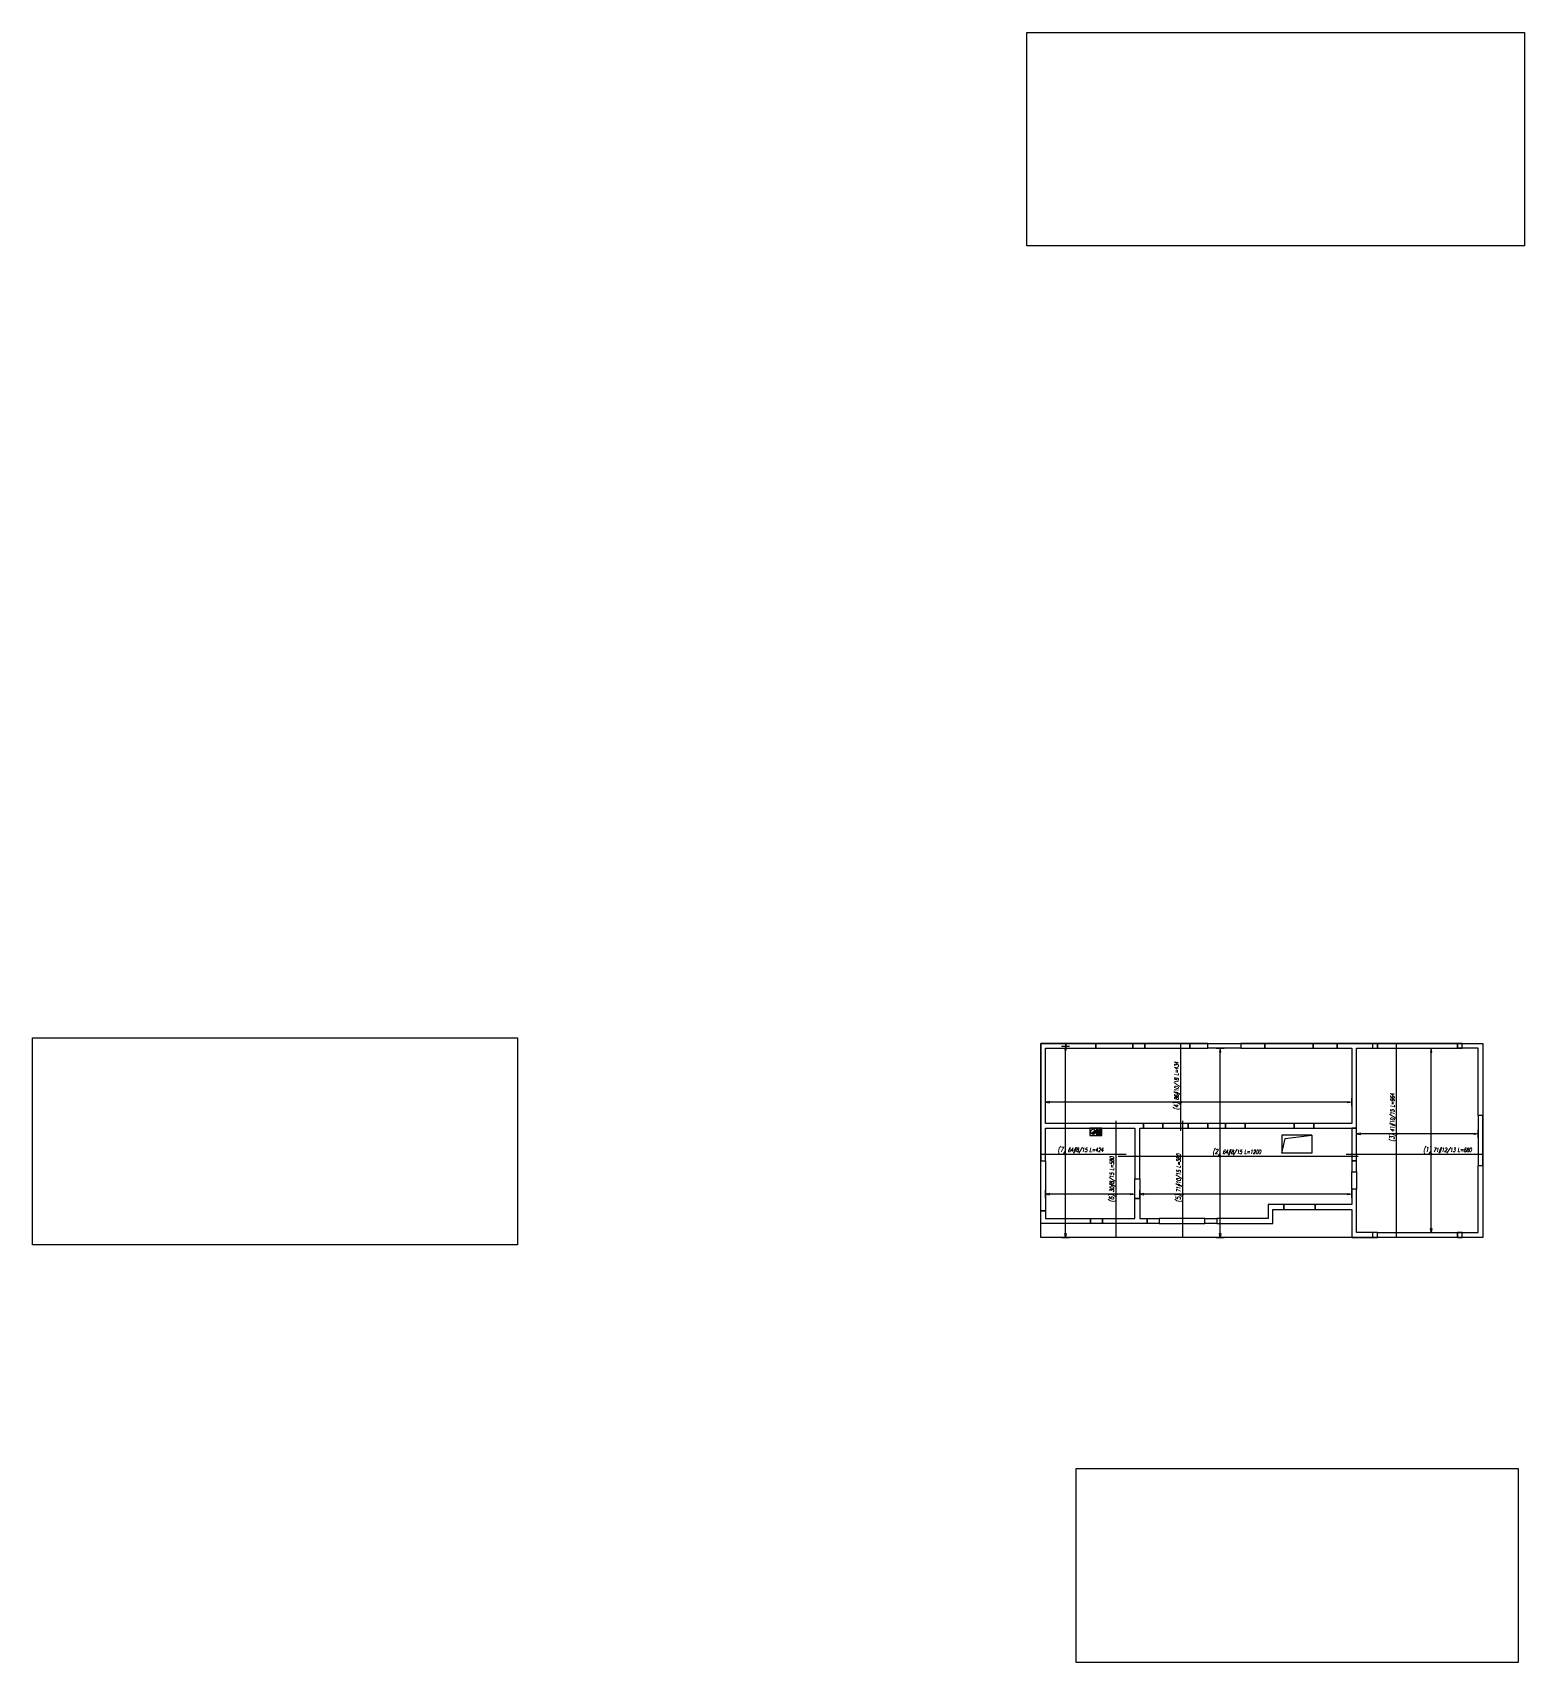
# Model space of a CAD drawing. Header units: millimetres. Extents: x 20746 to 38333, y -66591 to -55538.
# Drawn here: x 20746 to 28202, y -63685 to -55538 of the extents above; entities that cross this region are included whole.
import ezdxf

# ---------------------------------------------------------------- set-up
doc = ezdxf.new("R2010")
doc.units = ezdxf.units.MM
doc.header["$LTSCALE"] = 50
for name, color, linetype in [('A-URZADZENIA', 93, 'Continuous'), ('K-NADPROŻA', 61, 'Continuous'), ('K-PODKŁAD', 255, 'Continuous'), ('K-SCIANY', 2, 'Continuous'), ('K-SRUBY', 3, 'Continuous'), ('K-STROPY', 161, 'Continuous'), ('K-SŁUPY', 131, 'Continuous'), ('ZBROJA_PRET', 161, 'Continuous'), ('ZBROJA_ZASIEG', 253, 'Continuous'), ('ZBROJA_ZLICZAC', 125, 'Continuous')]:
    doc.layers.add(name, color=color, linetype=linetype)
doc.styles.add('STYL_ZBROJA', font='romanszb.shx', dxfattribs={"width": 0.65, "oblique": 12})
picture_1 = doc.add_image_def('image1.png', size_in_pixel=(1235, 529))
picture_2 = doc.add_image_def('image3.png', size_in_pixel=(1197, 511))

# ---------------------------------------------------------------- blocks, each defined once
blk = doc.blocks.new('A$C0BFB608B')
h = blk.add_hatch()
h.set_pattern_fill('ANSI31', color=256, scale=8)
h.set_pattern_definition([(315, (77083.3279, 191572.2395), (0.707106781, 0.707106781), [])])
h.paths.add_polyline_path([(8.8, 8.8, 0.198912), (0, 12.4, 0.668179), (-8.8, -8.8)])
blk.add_lwpolyline([(18, 18), (-18, 18), (-18, -18), (18, -18)], close=True)
blk.add_lwpolyline([(8.8, 8.8), (-8.8, -8.8)])
blk.add_circle((0, 0), 12.4)
blk = doc.blocks.new('A$C650043E8')
for points in [[(12.5, -18), (12.5, 18), (-12.5, 18), (-12.5, -18)], [(-8.5, 14), (8.5, 14), (8.5, 2), (-8.5, 2)], [(-8.5, -14), (8.5, -14), (8.5, -2), (-8.5, -2)]]:
    blk.add_lwpolyline(points, close=True)

msp = doc.modelspace()

# ---------------------------------------------------------------- linework, layer by layer
at = {"layer": 'A-URZADZENIA'}
for p, q in [((26069.3, -61030.5), (26086.3, -61018.5)), ((26069.3, -61046.5), (26086.3, -61034.5))]:
    msp.add_line(p, q, dxfattribs=at)
at = {"layer": 'K-NADPROŻA'}
for points in [[(25909.4, -60614.5), (26059.4, -60614.5), (26059.4, -60590.5), (25909.4, -60590.5)], [(26245.6, -60614.5), (26305.6, -60614.5), (26305.6, -60590.5), (26245.6, -60590.5)], [(26529.7, -60614.5), (26619.7, -60614.5), (26619.7, -60590.5), (26529.7, -60590.5)], [(26784, -60614.5), (26904, -60614.5), (26904, -60590.5), (26784, -60590.5)], [(27146.2, -60614.5), (27266.2, -60614.5), (27266.2, -60590.5), (27146.2, -60590.5)], [(27467.1, -60614.5), (27867.1, -60614.5), (27867.1, -60590.5), (27467.1, -60590.5)], [(26297.6, -61014.5), (26395.6, -61014.5), (26395.6, -60990.5), (26297.6, -60990.5)], [(26521.7, -61014.5), (26619.7, -61014.5), (26619.7, -60990.5), (26521.7, -60990.5)], [(26707.7, -61014.5), (26805.8, -61014.5), (26805.8, -60990.5), (26707.7, -60990.5)], [(27051.5, -61014.5), (27149.5, -61014.5), (27149.5, -60990.5), (27051.5, -60990.5)], [(27339.6, -61177.5), (27363.6, -61177.5), (27363.6, -61014.5), (27339.6, -61014.5)], [(27994.6, -60950.5), (27970.6, -60950.5), (27970.6, -61200.5), (27994.6, -61200.5)], [(25784.6, -61178.3), (25808.6, -61178.3), (25808.6, -61428.3), (25784.6, -61428.3)], [(27339.6, -61232.2), (27363.6, -61232.2), (27363.6, -61319.2), (27339.6, -61319.2)], [(26255.6, -61268.4), (26279.6, -61268.4), (26279.6, -61366.5), (26255.6, -61366.5)], [(27156.1, -61396.5), (26999.1, -61396.5), (26999.1, -61420.5), (27156.1, -61420.5)], [(26093.8, -61490.5), (26033.8, -61490.5), (26033.8, -61466.5), (26093.8, -61466.5)], [(26376.6, -61490.5), (26316.6, -61490.5), (26316.6, -61466.5), (26376.6, -61466.5)], [(26665.5, -61490.5), (26605.5, -61490.5), (26605.5, -61466.5), (26665.5, -61466.5)], [(27867.1, -61560.5), (27467.1, -61560.5), (27467.1, -61536.5), (27867.1, -61536.5)]]:
    msp.add_lwpolyline(points, close=True, dxfattribs=at)
at = {"layer": 'K-SCIANY'}
for points in [[(25909.4, -60590.5), (25784.6, -60590.5), (25784.6, -61178.3), (25808.6, -61178.3), (25808.6, -61014.5), (26255.6, -61014.5), (26255.6, -61268.4), (26279.6, -61268.4), (26279.6, -61014.5), (26297.6, -61014.5), (26297.6, -60990.5), (25808.6, -60990.5), (25808.6, -60614.5), (25909.4, -60614.5)], [(26059.4, -60614.5), (26245.6, -60614.5), (26245.6, -60590.5), (26059.4, -60590.5)], [(26305.6, -60614.5), (26529.7, -60614.5), (26529.7, -60590.5), (26305.6, -60590.5)], [(26784, -60614.5), (26619.7, -60614.5), (26619.7, -60590.5), (26784, -60590.5)], [(26904, -60614.5), (27146.2, -60614.5), (27146.2, -60590.5), (26904, -60590.5)], [(27867.1, -60590.5), (27994.6, -60590.5), (27994.6, -60950.5), (27970.6, -60950.5), (27970.6, -60614.5), (27867.1, -60614.5)], [(26521.7, -60990.5), (26395.6, -60990.5), (26395.6, -61014.5), (26521.7, -61014.5)], [(26619.7, -61014.5), (26707.7, -61014.5), (26707.7, -60990.5), (26619.7, -60990.5)], [(26805.8, -61014.5), (27051.5, -61014.5), (27051.5, -60990.5), (26805.8, -60990.5)], [(27970.6, -61200.5), (27994.6, -61200.5), (27994.6, -61560.5), (27867.1, -61560.5), (27867.1, -61536.5), (27970.6, -61536.5)], [(27467.1, -61536.5), (27363.6, -61536.5), (27363.6, -61319.2), (27339.6, -61319.2), (27339.6, -61396.5), (27156.1, -61396.5), (27156.1, -61420.5), (27339.6, -61420.5), (27339.6, -61560.5), (27467.1, -61560.5)], [(26255.6, -61366.5), (26279.6, -61366.5), (26279.6, -61466.5), (26316.6, -61466.5), (26316.6, -61490.5), (26093.8, -61490.5), (26093.8, -61466.5), (26255.6, -61466.5)], [(26999.1, -61396.5), (26921.1, -61396.5), (26921.1, -61466.5), (26665.5, -61466.5), (26665.5, -61490.5), (26945.1, -61490.5), (26945.1, -61420.5), (26999.1, -61420.5)], [(26033.8, -61490.5), (25784.6, -61490.5), (25784.6, -61428.3), (25808.6, -61428.3), (25808.6, -61466.5), (26033.8, -61466.5)], [(26376.6, -61490.5), (26605.5, -61490.5), (26605.5, -61466.5), (26376.6, -61466.5)]]:
    msp.add_lwpolyline(points, close=True, dxfattribs=at)
msp.add_lwpolyline([(27149.5, -60990.5), (27149.5, -61014.5), (27363.6, -61014.5), (27363.6, -60614.5), (27467.1, -60614.5), (27467.1, -60590.5), (27266.2, -60590.5), (27266.2, -60614.5), (27339.6, -60614.5), (27339.6, -60990.5), (27149.5, -60990.5)], dxfattribs=at)
at = {"layer": 'K-SRUBY'}
for points in [[(26989.6, -61049.5), (26989.6, -61139.5), (27005.5, -61065.4), (27139.6, -61049.5), (26989.6, -61049.5)], [(26989.6, -61139.5), (27005.5, -61065.4), (27139.6, -61049.5), (27139.6, -61139.5), (26989.6, -61139.5)]]:
    msp.add_lwpolyline(points, dxfattribs=at)
at = {"layer": 'K-STROPY'}
for points in [[(25784.6, -60590.5), (27994.6, -60590.5), (27994.6, -61560.5), (25784.6, -61560.5)], [(25961.5, -62714.8), (28171.5, -62714.8), (28171.5, -63684.8), (25961.5, -63684.8)]]:
    msp.add_lwpolyline(points, close=True, dxfattribs=at)
at = {"layer": 'K-SŁUPY'}
for points in [[(27443.1, -60614.5), (27467.1, -60614.5), (27467.1, -60590.5), (27443.1, -60590.5)], [(27867.1, -60614.5), (27891.1, -60614.5), (27891.1, -60590.5), (27867.1, -60590.5)], [(27339.6, -61232.2), (27363.6, -61232.2), (27363.6, -61177.5), (27339.6, -61177.5)], [(27443.1, -61560.5), (27467.1, -61560.5), (27467.1, -61536.5), (27443.1, -61536.5)], [(27867.1, -61560.5), (27891.1, -61560.5), (27891.1, -61536.5), (27867.1, -61536.5)]]:
    msp.add_lwpolyline(points, close=True, dxfattribs=at)
at = {"layer": 'ZBROJA_PRET'}
for p, q in [((26484.8, -61027.5), (26484.8, -60593.5)), ((27563.2, -61557.5), (27563.2, -60593.5)), ((26161.6, -61557.5), (26161.6, -60977.5)), ((26494.8, -61557.5), (26494.8, -60977.5)), ((25787.6, -61144.2), (26211.6, -61144.2)), ((26171.6, -61154.2), (27371.6, -61154.2)), ((27311.6, -61144.2), (27991.6, -61144.2))]:
    msp.add_line(p, q, dxfattribs=at)
at = {"layer": 'ZBROJA_ZASIEG'}
for p, q in [((25888.3, -60604.5), (25928.3, -60604.5)), ((26661.9, -60614.5), (26701.9, -60614.5)), ((27716.1, -60614.5), (27756.1, -60614.5)), ((25808.6, -60904.5), (25808.6, -60864.5)), ((27339.6, -60904.5), (27339.6, -60864.5)), ((27363.6, -61062.5), (27363.6, -61022.5)), ((27970.6, -61062.5), (27970.6, -61022.5)), ((25808.6, -61364.9), (25808.6, -61324.9)), ((26255.6, -61364.9), (26255.6, -61324.9)), ((26279.6, -61364.9), (26279.6, -61324.9)), ((27339.6, -61364.9), (27339.6, -61324.9)), ((25888.3, -61560.5), (25928.3, -61560.5)), ((26661.9, -61560.5), (26701.9, -61560.5)), ((27716.1, -61536.5), (27756.1, -61536.5))]:
    msp.add_line(p, q, dxfattribs=at)
for points in [[(25908.3, -61540.5), (25911.4, -61540.5), (25908.3, -61560.5), (25905.2, -61540.5), (25908.3, -61540.5), (25908.3, -60624.5), (25911.4, -60624.5), (25908.3, -60604.5), (25905.2, -60624.5), (25908.3, -60624.5)], [(26681.9, -61540.5), (26685, -61540.5), (26681.9, -61560.5), (26678.8, -61540.5), (26681.9, -61540.5), (26681.9, -60634.5), (26685, -60634.5), (26681.9, -60614.5), (26678.8, -60634.5), (26681.9, -60634.5)], [(27736.1, -61516.5), (27739.2, -61516.5), (27736.1, -61536.5), (27733, -61516.5), (27736.1, -61516.5), (27736.1, -60634.5), (27739.2, -60634.5), (27736.1, -60614.5), (27733, -60634.5), (27736.1, -60634.5)], [(27319.6, -60884.5), (27319.6, -60881.4), (27339.6, -60884.5), (27319.6, -60887.6), (27319.6, -60884.5), (25828.6, -60884.5), (25828.6, -60881.4), (25808.6, -60884.5), (25828.6, -60887.6), (25828.6, -60884.5)], [(27950.6, -61042.5), (27950.6, -61039.4), (27970.6, -61042.5), (27950.6, -61045.6), (27950.6, -61042.5), (27383.6, -61042.5), (27383.6, -61039.4), (27363.6, -61042.5), (27383.6, -61045.6), (27383.6, -61042.5)], [(26235.6, -61344.9), (26235.6, -61341.8), (26255.6, -61344.9), (26235.6, -61348), (26235.6, -61344.9), (25828.6, -61344.9), (25828.6, -61341.8), (25808.6, -61344.9), (25828.6, -61348), (25828.6, -61344.9)], [(27319.6, -61344.9), (27319.6, -61341.8), (27339.6, -61344.9), (27319.6, -61348), (27319.6, -61344.9), (26299.6, -61344.9), (26299.6, -61341.8), (26279.6, -61344.9), (26299.6, -61348), (26299.6, -61344.9)]]:
    msp.add_lwpolyline(points, dxfattribs=at)
at = {"layer": 'ZBROJA_ZASIEG', "const_width": 6.3}
for points in [[(26481.7, -60884.5, 1), (26488, -60884.5, 1)], [(27560.1, -61042.5, 1), (27566.4, -61042.5, 1)], [(25905.1, -61144.2, 1), (25911.4, -61144.2, 1)], [(26678.7, -61154.2, 1), (26685, -61154.2, 1)], [(27732.9, -61144.2, 1), (27739.2, -61144.2, 1)], [(26158.4, -61344.9, 1), (26164.7, -61344.9, 1)], [(26491.7, -61344.9, 1), (26498, -61344.9, 1)]]:
    msp.add_lwpolyline(points, format="xyb", close=True, dxfattribs=at)

# ---------------------------------------------------------------- block references
at = {"layer": 'A-URZADZENIA'}
for name, p, rotation in [('A$C0BFB608B', (26047.3, -61032.5), 180.0000000000001), ('A$C650043E8', (26077.8, -61032.5), 180)]:
    msp.add_blockref(name, p, dxfattribs=dict(at, rotation=rotation))

# ---------------------------------------------------------------- texts
at = {"layer": 'ZBROJA_ZLICZAC', "char_height": 40, "attachment_point": 7, "rotation": 90, "style": 'STYL_ZBROJA'}
for s, insert in [('\\H24;\\C71;\\H20;\\C256;\\H24;\\C71;(4)\\H20;\\C256; 86#10/18 L=434', (26481.8, -60924.5)), ('\\H24;\\C71;\\H20;\\C256;\\H24;\\C71;(3)\\H20;\\C256; 41#10/15 L=964', (27560.2, -61082.6)), ('\\H24;\\C71;\\H20;\\C256;\\H24;\\C71;(6)\\H20;\\C256; 30#8/15 L=580', (26158.6, -61385)), ('\\H24;\\C71;\\H20;\\C256;\\H24;\\C71;(5)\\H20;\\C256; 71#10/15 L=580', (26491.8, -61385))]:
    msp.add_mtext(s, dxfattribs=dict(at, insert=insert))
at = {"layer": 'ZBROJA_ZLICZAC', "char_height": 40, "attachment_point": 7, "style": 'STYL_ZBROJA'}
for s, insert in [('\\H24;\\C71;\\H20;\\C256;\\H24;\\C71;(7)\\H20;\\C256; 64#8/15 L=424', (25869.5, -61141.2)), ('\\H24;\\C71;\\H20;\\C256;\\H24;\\C71;(2)\\H20;\\C256; 64#8/15 L=1200', (26643.1, -61151.2)), ('\\H24;\\C71;\\H20;\\C256;\\H24;\\C71;(1)\\H20;\\C256; 71#12/13 L=680', (27696, -61141.2))]:
    msp.add_mtext(s, dxfattribs=dict(at, insert=insert))

# ---------------------------------------------------------------- pictures from other files: only their frames are drawn
at = {"layer": 'K-PODKŁAD'}
image = msp.add_image(picture_1, insert=(25715.1, -56603.6), size_in_units=(2486.9, 1065.2), rotation=0, dxfattribs=dict(at, fade=76))
image.dxf.flags = 7
image = msp.add_image(picture_2, insert=(20746, -61597.8), size_in_units=(2423.1, 1034.4), rotation=0, dxfattribs=dict(at, fade=76))
image.dxf.flags = 7

doc.saveas('drawing.dxf')
